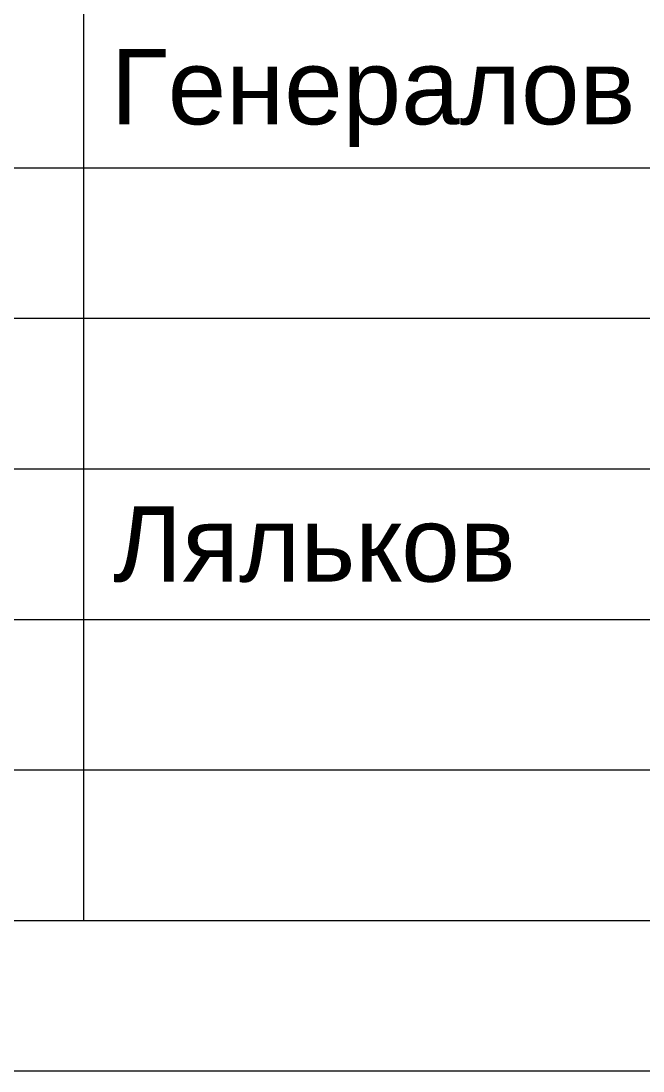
# Model space of a CAD drawing. Header units: metres. Extents: x -163 to 308, y -116 to 9.
# Drawn here: x 218.038 to 220.104, y -36.06 to -32.572 of the extents above; entities that cross this region are included whole.
import ezdxf
from ezdxf.enums import TextEntityAlignment as Align

# ---------------------------------------------------------------- set-up
doc = ezdxf.new("R2010")
doc.units = ezdxf.units.M
doc.header["$MEASUREMENT"] = 0
doc.styles.add('Style-Arial', font='arial.ttf')

# ---------------------------------------------------------------- blocks, each defined once
blk = doc.blocks.new('*U293')
at = {"color": 7, "linetype": 'Continuous', "lineweight": 13}
for p, q in [((12.0128, -14.5), (12.0128, -20)), ((0.0128, -20), (28.5128, -20))]:
    blk.add_line(p, q, dxfattribs=at)
at = {"color": 7, "linetype": 'Continuous', "lineweight": 0}
for p, q in [((10.0128, -17.5), (16.5128, -17.5)), ((10.0128, -18), (16.5128, -18)), ((10.0128, -18.5), (16.5128, -18.5)), ((10.0128, -19), (16.5128, -19)), ((10.0128, -19.5), (16.5128, -19.5))]:
    blk.add_line(p, q, dxfattribs=at)
at = {"color": 7, "linetype": 'Continuous', "lineweight": 0, "flags": 128}
blk.add_lwpolyline([(29.0128, 20.5), (-28.9872, 20.5), (-28.9872, -20.5), (29.0128, -20.5), (29.0128, 20.5)], close=True, dxfattribs=at)

msp = doc.modelspace()

# ---------------------------------------------------------------- block references
at = {"color": 7, "linetype": 'Continuous', "lineweight": 13}
msp.add_blockref('*U293', (206.2324938, -15.55985294), dxfattribs=at)

# ---------------------------------------------------------------- texts
at = {"color": 7, "linetype": 'Continuous', "lineweight": 0, "style": 'Style-Arial'}
msp.add_text('Генералов', height=0.25, dxfattribs=at).set_placement((219.2072815, -32.66538839), align=Align.TOP_CENTER)
at = {"color": 7, "lineweight": 13, "style": 'Style-Arial'}
msp.add_text('Ляльков', height=0.25, dxfattribs=at).set_placement((218.34402852, -34.18429625), align=Align.TOP_LEFT)

doc.saveas('drawing.dxf')
